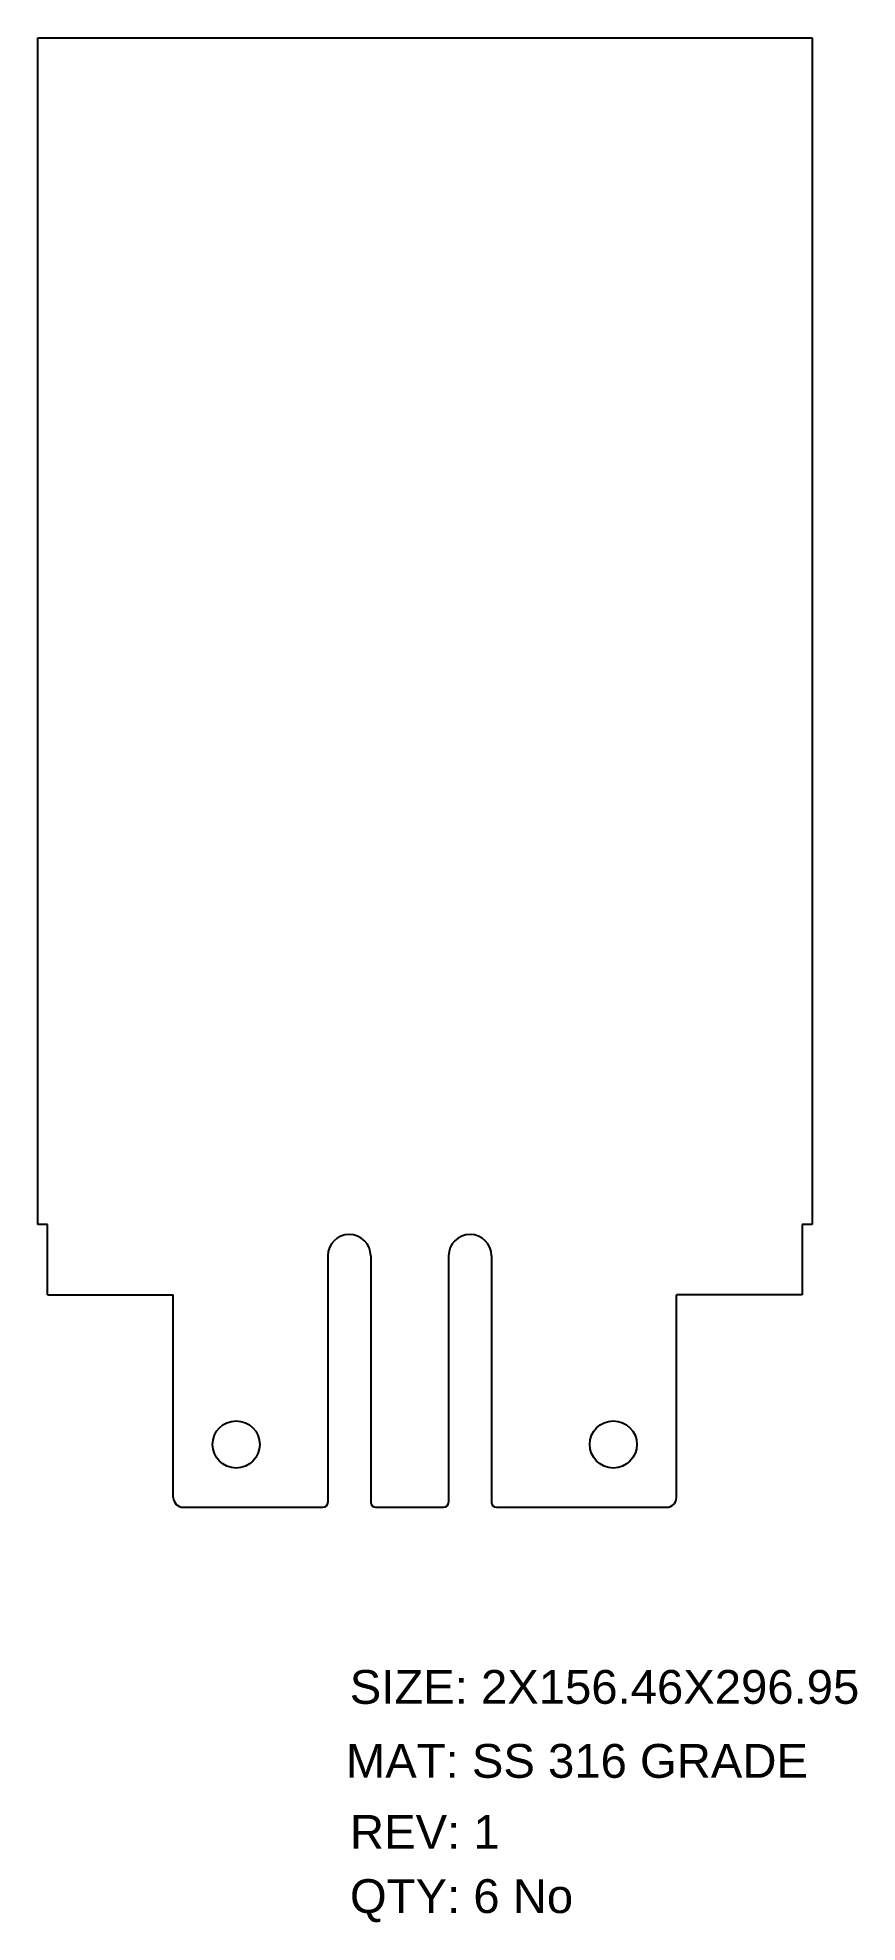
# Model space of a CAD drawing. Header units: millimetres. Extents: x 1657 to 1822, y -46 to 335.
import ezdxf

# ---------------------------------------------------------------- set-up
doc = ezdxf.new("R2010")
doc.units = ezdxf.units.MM
doc.layers.add('LaserCutting', color=3, linetype='Continuous')
doc.styles.get("Standard").update_dxf_attribs({"font": 'ARIAL.TTF'})

msp = doc.modelspace()

# ---------------------------------------------------------------- linework, layer by layer
at = {"layer": 'LaserCutting'}
for p, q in [((1656.85, 95.29), (1656.85, 335.09)), ((1656.85, 335.09), (1813.31, 335.09)), ((1813.31, 335.09), (1813.31, 95.29)), ((1658.85, 95.29), (1656.85, 95.29)), ((1658.85, 81.07), (1658.85, 95.29)), ((1811.31, 95.29), (1811.31, 81.07)), ((1813.31, 95.29), (1811.31, 95.29)), ((1715.48, 88.94), (1715.48, 39.14)), ((1724.13, 88.94), (1724.13, 39.14)), ((1739.88, 88.94), (1739.88, 39.14)), ((1748.53, 88.94), (1748.53, 39.14)), ((1658.85, 81.07), (1684.25, 81.07)), ((1684.25, 40.14), (1684.25, 81.07)), ((1785.91, 40.14), (1785.91, 81.07)), ((1811.31, 81.07), (1785.91, 81.07)), ((1686.25, 38.14), (1714.48, 38.14)), ((1725.13, 38.14), (1738.88, 38.14)), ((1749.53, 38.14), (1783.91, 38.14))]:
    msp.add_line(p, q, dxfattribs=at)
for centre in [(1696.95, 50.84), (1773.15, 50.84)]:
    msp.add_circle(centre, 4.76, dxfattribs=at)
for centre, radius, start, end in [((1719.81, 88.94), 4.33, 0, 180), ((1744.21, 88.94), 4.33, 0, 180), ((1686.25, 40.14), 2, 180, 270), ((1714.48, 39.14), 1, 270, 360), ((1725.13, 39.14), 1, 180, 270), ((1738.88, 39.14), 1, 270, 360), ((1749.53, 39.14), 1, 180, 270), ((1783.91, 40.14), 2, 270, 0)]:
    msp.add_arc(centre, radius, start, end, dxfattribs=at)

# ---------------------------------------------------------------- texts
at = {"color": 7}
for s, height, p in [('SIZE: 2X156.46X296.95', 6.8339, (1719.89, -1.57)), ('MAT: SS 316 GRADE', 6.8339, (1719.12, -16.52)), ('REV: 1', 6.834, (1719.94, -30.87)), ('QTY: 6 No', 6.834, (1719.94, -43.84))]:
    msp.add_text(s, height=height, dxfattribs=at).set_placement(p)

doc.saveas('drawing.dxf')
